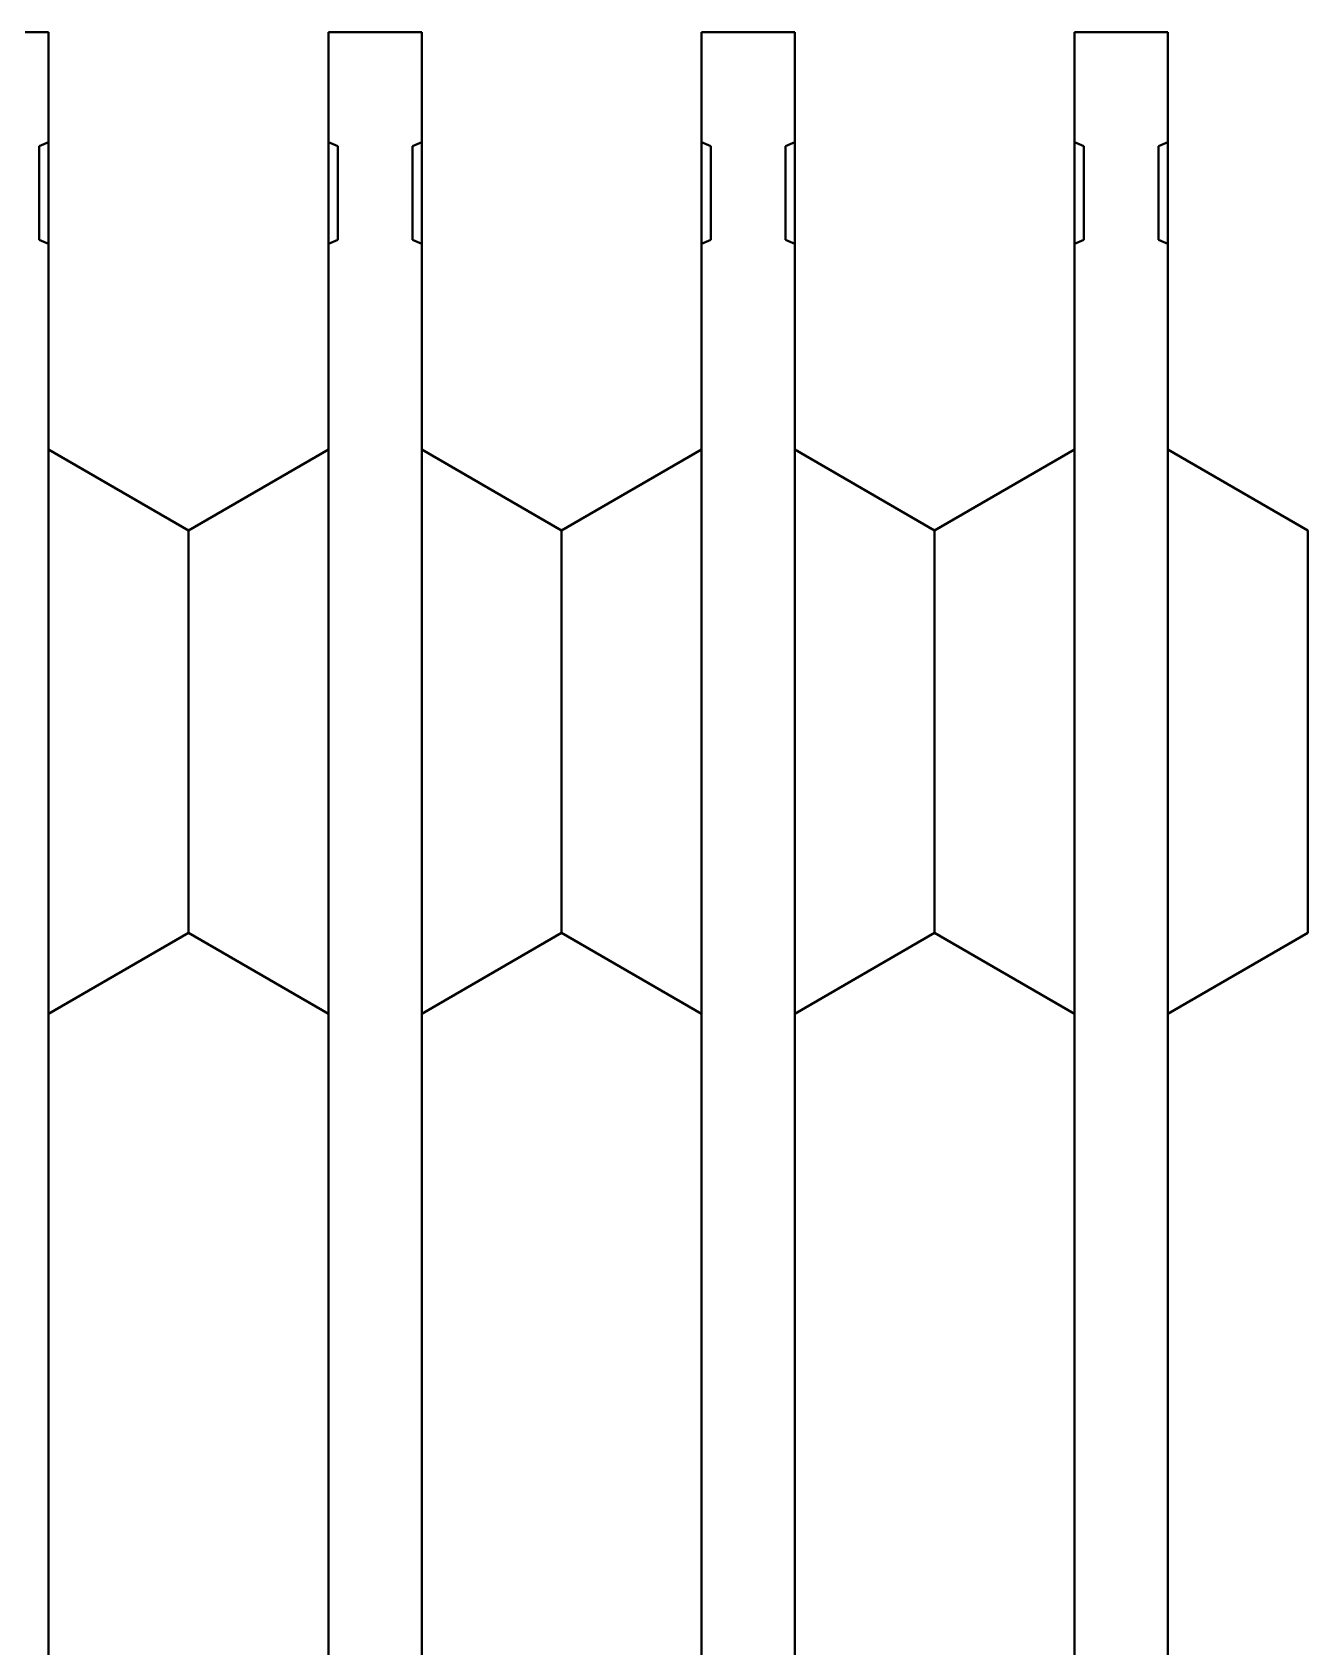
# Model space of a CAD drawing. Header units: millimetres. Extents: x 0 to 4205, y 0 to 2970.
# Drawn here: x 2113.1 to 2249.8, y 2420.3 to 2593.4 of the extents above; entities that cross this region are included whole.
import ezdxf

# ---------------------------------------------------------------- set-up
doc = ezdxf.new("R2010")
doc.units = ezdxf.units.MM
doc.header["$LTSCALE"] = 5
doc.layers.add('가시적인 것(ISO)', color=3, linetype='Continuous', lineweight=40)

msp = doc.modelspace()

# ---------------------------------------------------------------- linework, layer by layer
at = {"layer": '가시적인 것(ISO)'}
for p, q in [((2114.848, 2593.391), (2112.348, 2593.391)), ((2114.848, 2587.36), (2114.848, 2593.391)), ((2144.848, 2593.391), (2144.848, 2587.36)), ((2154.848, 2593.391), (2144.848, 2593.391)), ((2154.848, 2587.36), (2154.848, 2593.391)), ((2184.848, 2593.391), (2184.848, 2587.36)), ((2194.848, 2593.391), (2184.848, 2593.391)), ((2194.848, 2587.36), (2194.848, 2593.391)), ((2224.848, 2593.391), (2224.848, 2587.36)), ((2234.848, 2593.391), (2224.848, 2593.391)), ((2234.848, 2587.36), (2234.848, 2593.391)), ((2114.848, 2587.36), (2114.848, 2581.61)), ((2144.848, 2581.61), (2144.848, 2587.36)), ((2154.848, 2587.36), (2154.848, 2581.61)), ((2184.848, 2581.61), (2184.848, 2587.36)), ((2194.848, 2587.36), (2194.848, 2581.61)), ((2224.848, 2581.61), (2224.848, 2587.36)), ((2234.848, 2587.36), (2234.848, 2581.61)), ((2113.848, 2581.176), (2114.848, 2581.61)), ((2114.848, 2581.61), (2114.848, 2570.691)), ((2144.848, 2581.61), (2145.848, 2581.176)), ((2144.848, 2570.691), (2144.848, 2581.61)), ((2153.848, 2581.176), (2154.848, 2581.61)), ((2154.848, 2581.61), (2154.848, 2570.691)), ((2184.848, 2581.61), (2185.848, 2581.176)), ((2184.848, 2570.691), (2184.848, 2581.61)), ((2193.848, 2581.176), (2194.848, 2581.61)), ((2194.848, 2581.61), (2194.848, 2570.691)), ((2224.848, 2581.61), (2225.848, 2581.176)), ((2224.848, 2570.691), (2224.848, 2581.61)), ((2233.848, 2581.176), (2234.848, 2581.61)), ((2234.848, 2581.61), (2234.848, 2570.691)), ((2113.848, 2571.125), (2113.848, 2581.176)), ((2145.848, 2581.176), (2145.848, 2571.125)), ((2153.848, 2571.125), (2153.848, 2581.176)), ((2185.848, 2581.176), (2185.848, 2571.125)), ((2193.848, 2571.125), (2193.848, 2581.176)), ((2225.848, 2581.176), (2225.848, 2571.125)), ((2233.848, 2571.125), (2233.848, 2581.176)), ((2114.848, 2570.691), (2113.848, 2571.125)), ((2145.848, 2571.125), (2144.848, 2570.691)), ((2154.848, 2570.691), (2153.848, 2571.125)), ((2185.848, 2571.125), (2184.848, 2570.691)), ((2194.848, 2570.691), (2193.848, 2571.125)), ((2225.848, 2571.125), (2224.848, 2570.691)), ((2234.848, 2570.691), (2233.848, 2571.125)), ((2114.848, 2570.691), (2114.848, 2564.849)), ((2144.848, 2564.849), (2144.848, 2570.691)), ((2154.848, 2570.691), (2154.848, 2564.849)), ((2184.848, 2564.849), (2184.848, 2570.691)), ((2194.848, 2570.691), (2194.848, 2564.849)), ((2224.848, 2564.849), (2224.848, 2570.691)), ((2234.848, 2570.691), (2234.848, 2564.849)), ((2114.848, 2541.357), (2114.848, 2564.849)), ((2144.848, 2564.849), (2144.848, 2541.357)), ((2154.848, 2541.357), (2154.848, 2564.849)), ((2184.848, 2564.849), (2184.848, 2541.357)), ((2194.848, 2541.357), (2194.848, 2564.849)), ((2224.848, 2564.849), (2224.848, 2541.357)), ((2234.848, 2541.357), (2234.848, 2564.849)), ((2129.848, 2539.98), (2114.848, 2548.641)), ((2129.848, 2539.98), (2144.848, 2548.641)), ((2169.848, 2539.98), (2154.848, 2548.641)), ((2169.848, 2539.98), (2184.848, 2548.641)), ((2209.848, 2539.98), (2194.848, 2548.641)), ((2209.848, 2539.98), (2224.848, 2548.641)), ((2249.848, 2539.98), (2234.848, 2548.641)), ((2114.848, 2541.357), (2114.848, 2186.11)), ((2129.848, 2496.801), (2129.848, 2539.98)), ((2144.848, 2186.11), (2144.848, 2541.357)), ((2154.848, 2541.357), (2154.848, 2186.11)), ((2169.848, 2496.801), (2169.848, 2539.98)), ((2184.848, 2186.11), (2184.848, 2541.357)), ((2194.848, 2541.357), (2194.848, 2186.11)), ((2209.848, 2496.801), (2209.848, 2539.98)), ((2224.848, 2186.11), (2224.848, 2541.357)), ((2234.848, 2541.357), (2234.848, 2186.11)), ((2249.848, 2496.801), (2249.848, 2539.98)), ((2129.848, 2496.801), (2114.848, 2488.141)), ((2129.848, 2496.801), (2144.848, 2488.141)), ((2169.848, 2496.801), (2154.848, 2488.141)), ((2169.848, 2496.801), (2184.848, 2488.141)), ((2209.848, 2496.801), (2194.848, 2488.141)), ((2209.848, 2496.801), (2224.848, 2488.141)), ((2249.848, 2496.801), (2234.848, 2488.141))]:
    msp.add_line(p, q, dxfattribs=at)

doc.saveas('drawing.dxf')
